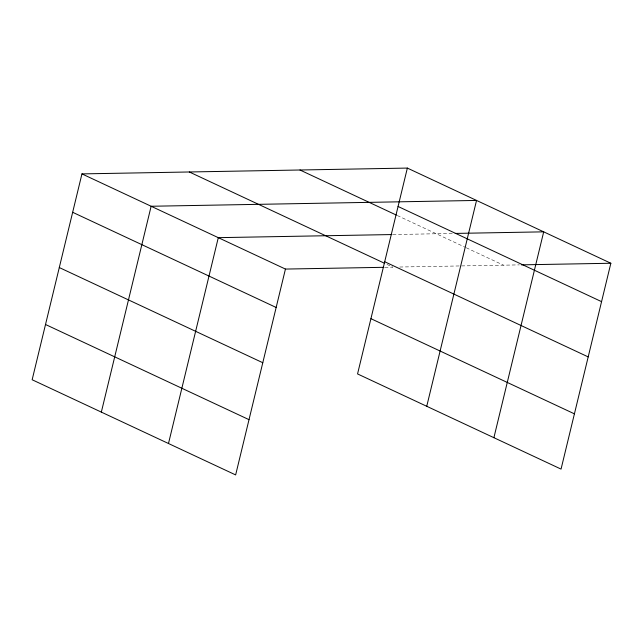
<?xml version="1.0" encoding="UTF-8"?>
<svg xmlns="http://www.w3.org/2000/svg" width="643" height="643" viewBox="0 0 643 643"><rect width="100%" height="100%" fill="white"/><g stroke="black" fill="none" stroke-linecap="round" stroke-linejoin="round"><path stroke-width="0.48" stroke-dasharray="3.21 2.41" d="M392.849 234.542L452.222 233.481M384.876 267.295L392.825 267.15L385.567 263.751M399.745 267.022L519.375 264.884M397.294 215.518L465.355 247.346M466.263 247.772L503.469 265.173"/><path stroke-width="0.96" d="M407.357 168.08L357.556 373.929L561.05 469.101L610.85 263.252L407.357 168.08L81.95 173.899L32.15 379.748L235.643 474.92L285.444 269.071L383.879 267.311M101.337 412.107L151.137 206.258L476.543 200.439L426.743 406.288M168.49 443.517L218.29 237.661L391.86 234.558M493.896 437.698L543.697 231.842L455.204 233.425M521.36 264.852L610.85 263.252M398.065 206.475L601.559 301.647M299.976 170.001L396.385 215.092M384.699 261.733L588.192 356.905M189.331 171.978L384.659 263.333M81.95 173.899L285.444 269.071M370.923 318.671L574.416 413.843M72.659 212.294L276.152 307.467M59.293 267.552L262.786 362.724M45.516 324.49L249.01 419.662"/></g></svg>
